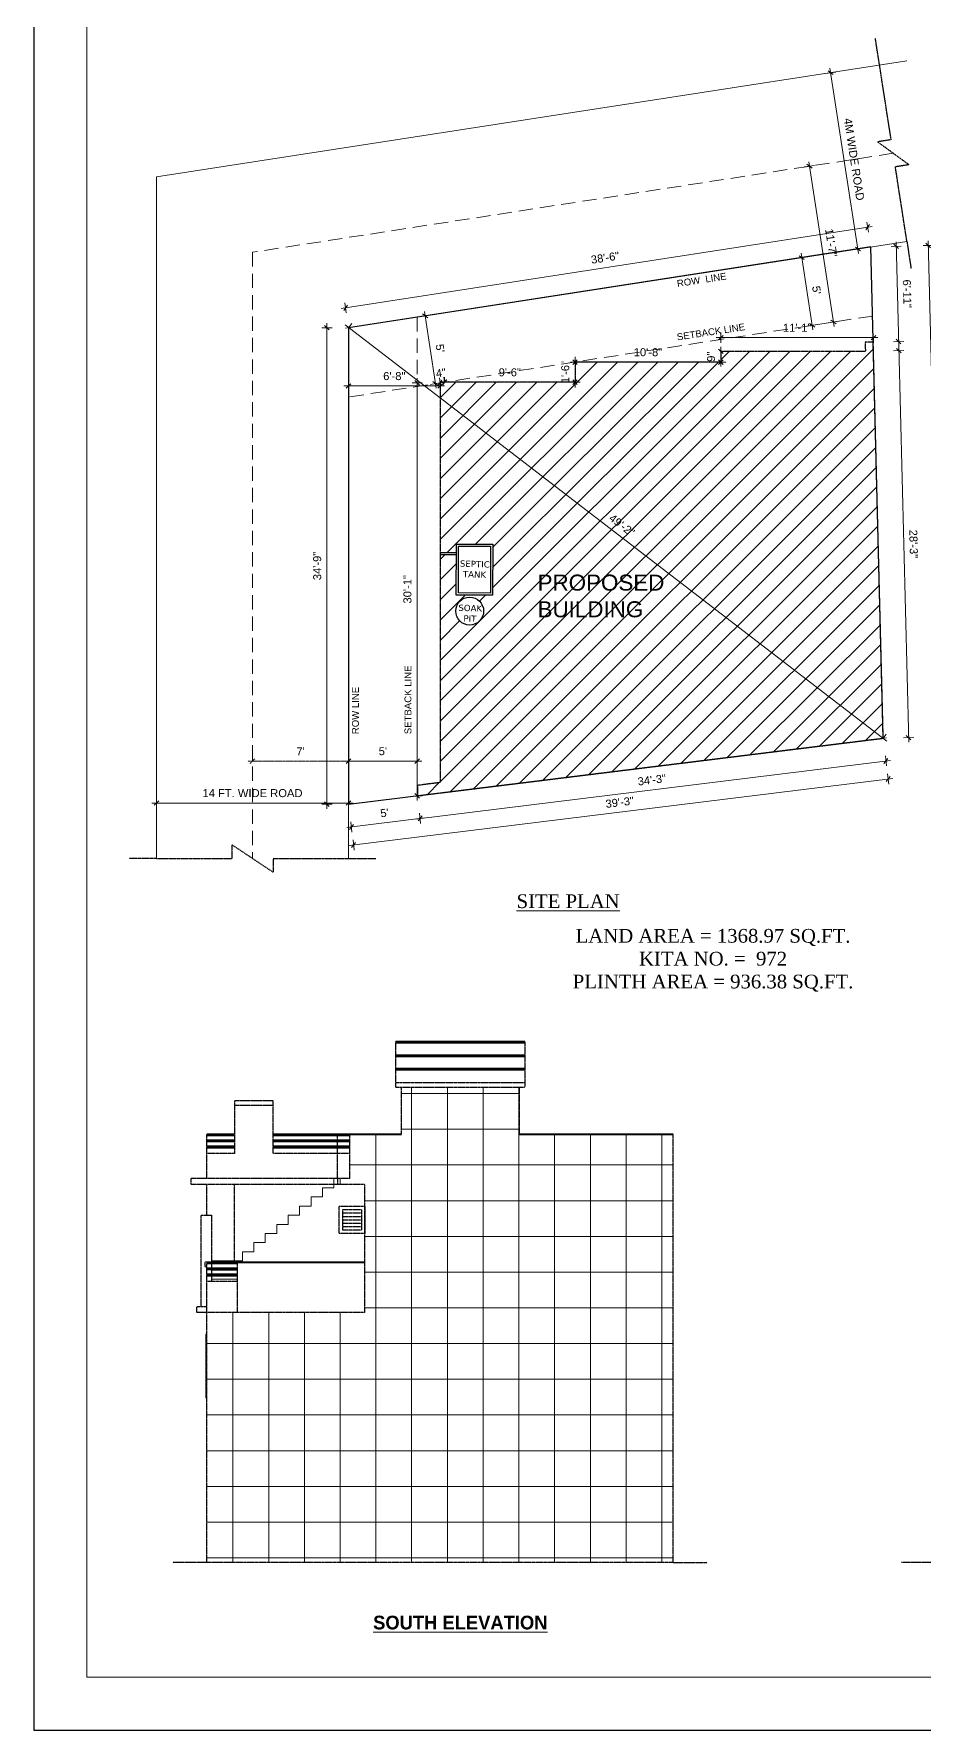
# Model space of a CAD drawing. Header units: inches. Extents: x 24614 to 27792, y -6849 to -4602.
# Drawn here: x 24614 to 25392, y -6849 to -5365 of the extents above; entities that cross this region are included whole.
import ezdxf

# ---------------------------------------------------------------- set-up
doc = ezdxf.new("R2010")
doc.units = ezdxf.units.IN
doc.header["$LTSCALE"] = 0.5
doc.header["$MEASUREMENT"] = 0
doc.header["$PDMODE"] = 66
doc.linetypes.add('DASH', pattern=[0.35, 0.25, -0.1])
doc.linetypes.add('HIDDEN', pattern=[0.375, 0.25, -0.125])
for name, color, linetype, lineweight in [('A_Title Text', 105, 'Continuous', 60), ('DW TEXT', 92, 'Continuous', 15), ('DW-SEC', 24, 'Continuous', 25), ('ELE1', 3, 'Continuous', 9), ('Elevation 2', 31, 'Continuous', 40), ('Hatch wall', 9, 'Continuous', 13), ('TEXT', 220, 'Continuous', 9), ('Text 0.200', 122, 'Continuous', 20), ('Toilet', 7, 'Continuous', 25), ('window', 6, 'Continuous', 13)]:
    doc.layers.add(name, color=color, linetype=linetype, lineweight=lineweight)
doc.styles.add('arial', font='arial.ttf')
doc.styles.get("Standard").update_dxf_attribs({"font": 'arial.ttf'})
doc.dimstyles.new('Sudeep', dxfattribs={"dimtxt": 6, "dimasz": 4, "dimexe": 4.5, "dimexo": 4.5, "dimgap": 5, "dimtad": 1, "dimdec": 0, "dimlunit": 4, "dimtxsty": 'arial', "dimblk": 'OBLIQUE', "dimcen": 250, "dimdle": 4, "dimclrd": 86, "dimclre": 5, "dimclrt": 1, "dimadec": 0, "dimazin": 0, "dimtfac": 1, "dimtdec": 0, "dimtix": 1, "dimtmove": 1, "dimatfit": 3, "dimldrblk": 'OBLIQUE', "dimfxl": 4.5, "dimfxlon": 1, "dimfrac": 2, "dimlwd": 15, "dimlwe": 13, "dimarcsym": 0})

# ---------------------------------------------------------------- blocks, each defined once
blk = doc.blocks.new('_Oblique')
at = {"color": 0, "linetype": 'ByBlock', "lineweight": -2}
blk.add_line((-0.5, -0.5), (0.5, 0.5), dxfattribs=at)
blk = doc.blocks.new('*D1454')
at = {"layer": 'A_Title Text', "color": 5, "lineweight": 13, "transparency": 16777216}
for p, q in [((25306.3, -5400), (25315.2, -5398.7)), ((25330.1, -5554.2), (25339, -5552.8))]:
    blk.add_line(p, q, dxfattribs=at)
at = {"layer": 'A_Title Text', "color": 86, "lineweight": 15, "transparency": 16777216}
blk.add_line((25335.2, -5557.5), (25310.1, -5395.4), dxfattribs=at)
at = {"layer": 'Defpoints', "color": 0, "transparency": 16777216}
for p in [(25310.7, -5399.3), (24865.4, -5468.2), (24889.2, -5622.4)]:
    blk.add_point(p, dxfattribs=at)
at = {"layer": 'A_Title Text', "color": 86, "lineweight": 15, "transparency": 16777216, "xscale": 4, "yscale": 4, "zscale": 4}
for p, rotation in [((25310.7, -5399.3), 98.79162379840385), ((25334.6, -5553.5), 278.7916237984039)]:
    blk.add_blockref('_Oblique', p, dxfattribs=dict(at, rotation=rotation))
at = {"layer": 'A_Title Text', "color": 1, "transparency": 16777216, "insert": (25331.2, -5475.1), "char_height": 7, "attachment_point": 5, "rotation": 278.7916, "style": 'arial'}
blk.add_mtext('4M WIDE ROAD', dxfattribs=at)
blk = doc.blocks.new('*D1455')
at = {"layer": 'A_Title Text', "color": 86, "lineweight": 15, "transparency": 16777216}
blk.add_line((24893.2, -6038.3), (24717.2, -6038.3), dxfattribs=at)
at = {"layer": 'A_Title Text', "color": 5, "lineweight": 13, "transparency": 16777216}
for p, q in [((24721.2, -6033.8), (24721.2, -6042.8)), ((24889.2, -6033.8), (24889.2, -6042.8))]:
    blk.add_line(p, q, dxfattribs=at)
at = {"layer": 'Defpoints', "color": 0, "transparency": 16777216}
for p in [(24721.2, -5854.7), (24889.2, -5854.7), (24721.2, -6038.3)]:
    blk.add_point(p, dxfattribs=at)
at = {"layer": 'A_Title Text', "color": 86, "lineweight": 15, "transparency": 16777216, "xscale": 4, "yscale": 4, "zscale": 4, "rotation": 180}
blk.add_blockref('_Oblique', (24721.2, -6038.3), dxfattribs=at)
at = {"layer": 'A_Title Text', "color": 86, "lineweight": 15, "transparency": 16777216, "xscale": 4, "yscale": 4, "zscale": 4}
blk.add_blockref('_Oblique', (24889.2, -6038.3), dxfattribs=at)
at = {"layer": 'A_Title Text', "color": 1, "transparency": 16777216, "insert": (24805.2, -6029.7), "char_height": 7, "attachment_point": 5, "style": 'arial'}
blk.add_mtext('14 FT. WIDE ROAD', dxfattribs=at)
blk = doc.blocks.new('*D1456')
at = {"layer": 'A_Title Text', "color": 86, "lineweight": 15, "transparency": 16777216}
blk.add_line((24965.9, -5675.3), (24955.5, -5608.1), dxfattribs=at)
at = {"layer": 'A_Title Text', "color": 5, "lineweight": 13, "transparency": 16777216}
for p, q in [((24959.6, -5611.5), (24951.7, -5612.7)), ((24968.8, -5670.8), (24960.8, -5672))]:
    blk.add_line(p, q, dxfattribs=at)
at = {"layer": 'Defpoints', "color": 0, "transparency": 16777216}
for p in [(24956.1, -5612), (24964.1, -5610.8), (24973.2, -5670.1)]:
    blk.add_point(p, dxfattribs=at)
at = {"layer": 'A_Title Text', "color": 86, "lineweight": 15, "transparency": 16777216, "xscale": 4, "yscale": 4, "zscale": 4}
for p, rotation in [((24956.1, -5612), 98.79162379839947), ((24965.3, -5671.3), 278.7916237983995)]:
    blk.add_blockref('_Oblique', p, dxfattribs=dict(at, rotation=rotation))
at = {"layer": 'A_Title Text', "color": 1, "transparency": 16777216, "insert": (24969.2, -5640.4), "char_height": 7, "attachment_point": 5, "rotation": 278.7916, "style": 'arial'}
blk.add_mtext("5'", dxfattribs=at)
blk = doc.blocks.new('*D1457')
at = {"layer": 'A_Title Text', "color": 86, "lineweight": 15, "transparency": 16777216}
blk.add_line((25359.9, -5984.1), (24886.1, -5619.9), dxfattribs=at)
at = {"layer": 'A_Title Text', "color": 5, "lineweight": 13, "transparency": 16777216}
for p, q in [((24889.2, -5622.4), (24892, -5618.8)), ((25356.7, -5981.6), (25359.4, -5978.1))]:
    blk.add_line(p, q, dxfattribs=at)
at = {"layer": 'Defpoints', "color": 0, "transparency": 16777216}
for p in [(24889.2, -5622.4), (24889.2, -5622.4), (25356.7, -5981.6)]:
    blk.add_point(p, dxfattribs=at)
at = {"layer": 'A_Title Text', "color": 86, "lineweight": 15, "transparency": 16777216, "xscale": 4, "yscale": 4, "zscale": 4}
for p, rotation in [((24889.2, -5622.4), 142.4563817696616), ((25356.7, -5981.6), 322.4563817696616)]:
    blk.add_blockref('_Oblique', p, dxfattribs=dict(at, rotation=rotation))
at = {"layer": 'A_Title Text', "color": 1, "transparency": 16777216, "insert": (25128.2, -5795.2), "char_height": 7, "attachment_point": 5, "rotation": 322.4564, "style": 'arial'}
blk.add_mtext('49\'-2"', dxfattribs=at)
blk = doc.blocks.new('*D1444')
at = {"layer": 'A_Title Text', "color": 86, "lineweight": 15, "transparency": 16777216}
blk.add_line((24889.7, -6075.5), (25365.1, -6016.8), dxfattribs=at)
at = {"layer": 'A_Title Text', "color": 5, "lineweight": 13, "transparency": 16777216}
for p, q in [((25360.5, -6012.8), (25361.6, -6021.8)), ((24893.1, -6070.6), (24894.2, -6079.5))]:
    blk.add_line(p, q, dxfattribs=at)
at = {"layer": 'Defpoints', "color": 0, "transparency": 16777216}
for p in [(25356.7, -5981.6), (25361.1, -6017.3), (24889.2, -6039.4)]:
    blk.add_point(p, dxfattribs=at)
at = {"layer": 'A_Title Text', "color": 86, "lineweight": 15, "transparency": 16777216, "xscale": 4, "yscale": 4, "zscale": 4}
for p, rotation in [((25361.1, -6017.3), 7.042870252564343), ((24893.6, -6075.1), 187.0428702525643)]:
    blk.add_blockref('_Oblique', p, dxfattribs=dict(at, rotation=rotation))
at = {"layer": 'A_Title Text', "color": 1, "transparency": 16777216, "insert": (25126.3, -6037.7), "char_height": 7, "attachment_point": 5, "rotation": 7.0429, "style": 'arial'}
blk.add_mtext('39\'-3"', dxfattribs=at)
blk = doc.blocks.new('*D1445')
at = {"layer": 'A_Title Text', "color": 5, "lineweight": 13, "transparency": 16777216}
for p, q in [((24874.8, -5622.4), (24865.8, -5622.4)), ((24874.8, -6039.4), (24865.8, -6039.4))]:
    blk.add_line(p, q, dxfattribs=at)
at = {"layer": 'A_Title Text', "color": 86, "lineweight": 15, "transparency": 16777216}
blk.add_line((24870.3, -5618.4), (24870.3, -6043.4), dxfattribs=at)
at = {"layer": 'Defpoints', "color": 0, "transparency": 16777216}
for p in [(24889.2, -5622.4), (24870.3, -6039.4), (24889.2, -6039.4)]:
    blk.add_point(p, dxfattribs=at)
at = {"layer": 'A_Title Text', "color": 86, "lineweight": 15, "transparency": 16777216, "xscale": 4, "yscale": 4, "zscale": 4}
for p, rotation in [((24870.3, -5622.4), 90), ((24870.3, -6039.4), 270)]:
    blk.add_blockref('_Oblique', p, dxfattribs=dict(at, rotation=rotation))
at = {"layer": 'A_Title Text', "color": 1, "transparency": 16777216, "insert": (24861.8, -5830.9), "char_height": 7, "attachment_point": 5, "rotation": 90, "style": 'arial'}
blk.add_mtext('34\'-9"', dxfattribs=at)
blk = doc.blocks.new('*D1446')
at = {"layer": 'A_Title Text', "color": 86, "lineweight": 15, "transparency": 16777216}
blk.add_line((25347.1, -5533.8), (24882.6, -5605.6), dxfattribs=at)
at = {"layer": 'A_Title Text', "color": 5, "lineweight": 13, "transparency": 16777216}
for p, q in [((25343.8, -5538.9), (25342.4, -5530)), ((24887.2, -5609.5), (24885.9, -5600.6))]:
    blk.add_line(p, q, dxfattribs=at)
at = {"layer": 'Defpoints', "color": 0, "transparency": 16777216}
for p in [(25345.8, -5551.8), (24886.6, -5605), (24889.2, -5622.4)]:
    blk.add_point(p, dxfattribs=at)
at = {"layer": 'A_Title Text', "color": 86, "lineweight": 15, "transparency": 16777216, "xscale": 4, "yscale": 4, "zscale": 4}
for p, rotation in [((25343.1, -5534.4), 8.79162379840369), ((24886.6, -5605), 188.7916237984037)]:
    blk.add_blockref('_Oblique', p, dxfattribs=dict(at, rotation=rotation))
at = {"layer": 'A_Title Text', "color": 1, "transparency": 16777216, "insert": (25113.5, -5561.2), "char_height": 7, "attachment_point": 5, "rotation": 8.7916, "style": 'arial'}
blk.add_mtext('38\'-6"', dxfattribs=at)
blk = doc.blocks.new('*D1447')
at = {"layer": 'A_Title Text', "color": 5, "lineweight": 13, "transparency": 16777216}
for p, q in [((25391.5, -5550.6), (25400.5, -5550.4)), ((25402.4, -5980.5), (25411.4, -5980.2))]:
    blk.add_line(p, q, dxfattribs=at)
at = {"layer": 'A_Title Text', "color": 86, "lineweight": 15, "transparency": 16777216}
blk.add_line((25407, -5984.4), (25395.9, -5546.5), dxfattribs=at)
at = {"layer": 'Defpoints', "color": 0, "transparency": 16777216}
for p in [(25396, -5550.5), (25345.8, -5551.8), (25356.7, -5981.6)]:
    blk.add_point(p, dxfattribs=at)
at = {"layer": 'A_Title Text', "color": 86, "lineweight": 15, "transparency": 16777216, "xscale": 4, "yscale": 4, "zscale": 4}
for p, rotation in [((25396, -5550.5), 91.44911383239777), ((25406.9, -5980.4), 271.4491138323978)]:
    blk.add_blockref('_Oblique', p, dxfattribs=dict(at, rotation=rotation))
at = {"layer": 'A_Title Text', "color": 1, "transparency": 16777216, "insert": (25410, -5765.2), "char_height": 7, "attachment_point": 5, "rotation": 271.4491, "style": 'arial'}
blk.add_mtext('35\'-10"', dxfattribs=at)
blk = doc.blocks.new('*D1458')
at = {"layer": 'A_Title Text', "color": 5, "lineweight": 13, "transparency": 16777216}
for p, q in [((24973.2, -5670.1), (24973.2, -5665.6)), ((25087.2, -5670.1), (25087.2, -5674.6))]:
    blk.add_line(p, q, dxfattribs=at)
at = {"layer": 'A_Title Text', "color": 86, "lineweight": 15, "transparency": 16777216}
blk.add_line((25091.2, -5670.1), (24969.2, -5670.1), dxfattribs=at)
at = {"layer": 'Defpoints', "color": 0, "transparency": 16777216}
for p in [(24973.2, -5670.1), (24973.2, -5670.1), (25087.2, -5670.1)]:
    blk.add_point(p, dxfattribs=at)
at = {"layer": 'A_Title Text', "color": 86, "lineweight": 15, "transparency": 16777216, "xscale": 4, "yscale": 4, "zscale": 4, "rotation": 180}
blk.add_blockref('_Oblique', (24973.2, -5670.1), dxfattribs=at)
at = {"layer": 'A_Title Text', "color": 86, "lineweight": 15, "transparency": 16777216, "xscale": 4, "yscale": 4, "zscale": 4}
blk.add_blockref('_Oblique', (25087.2, -5670.1), dxfattribs=at)
at = {"layer": 'A_Title Text', "color": 1, "transparency": 16777216, "insert": (25030.2, -5661.5), "char_height": 7, "attachment_point": 5, "style": 'arial'}
blk.add_mtext('9\'-6"', dxfattribs=at)
blk = doc.blocks.new('*D1459')
at = {"layer": 'A_Title Text', "color": 86, "lineweight": 15, "transparency": 16777216}
for p, q in [((25087.2, -5652.5), (25087.2, -5648.5)), ((25087.2, -5652.5), (25087.2, -5670.1)), ((25087.2, -5670.1), (25087.2, -5674.1))]:
    blk.add_line(p, q, dxfattribs=at)
at = {"layer": 'A_Title Text', "color": 5, "lineweight": 13, "transparency": 16777216}
for p, q in [((25087.2, -5652.5), (25091.7, -5652.5)), ((25087.2, -5670.1), (25091.7, -5670.1))]:
    blk.add_line(p, q, dxfattribs=at)
at = {"layer": 'Defpoints', "color": 0, "transparency": 16777216}
for p in [(25087.2, -5652.5), (25087.2, -5670.1), (25087.2, -5670.1)]:
    blk.add_point(p, dxfattribs=at)
at = {"layer": 'A_Title Text', "color": 86, "lineweight": 15, "transparency": 16777216, "xscale": 4, "yscale": 4, "zscale": 4}
for p, rotation in [((25087.2, -5652.5), 270), ((25087.2, -5670.1), 90)]:
    blk.add_blockref('_Oblique', p, dxfattribs=dict(at, rotation=rotation))
at = {"layer": 'A_Title Text', "color": 1, "transparency": 16777216, "insert": (25078.7, -5661.3), "char_height": 7, "attachment_point": 5, "rotation": 90, "style": 'arial'}
blk.add_mtext('1\'-6"', dxfattribs=at)
blk = doc.blocks.new('*D1448')
at = {"layer": 'A_Title Text', "color": 86, "lineweight": 15, "transparency": 16777216}
for p, q in [((25214.7, -5643.1), (25214.7, -5639.1)), ((25214.7, -5643.1), (25214.7, -5652.5)), ((25214.7, -5652.5), (25214.7, -5656.5))]:
    blk.add_line(p, q, dxfattribs=at)
at = {"layer": 'A_Title Text', "color": 5, "lineweight": 13, "transparency": 16777216}
for p, q in [((25210.2, -5652.5), (25219.2, -5652.5)), ((25214.7, -5643.1), (25219.2, -5643.1))]:
    blk.add_line(p, q, dxfattribs=at)
at = {"layer": 'Defpoints', "color": 0, "transparency": 16777216}
for p in [(25204.3, -5652.5), (25214.7, -5643.1), (25214.7, -5652.5)]:
    blk.add_point(p, dxfattribs=at)
at = {"layer": 'A_Title Text', "color": 86, "lineweight": 15, "transparency": 16777216, "xscale": 4, "yscale": 4, "zscale": 4}
for p, rotation in [((25214.7, -5643.1), 270), ((25214.7, -5652.5), 90)]:
    blk.add_blockref('_Oblique', p, dxfattribs=dict(at, rotation=rotation))
at = {"layer": 'A_Title Text', "color": 1, "transparency": 16777216, "insert": (25206.2, -5647.8), "char_height": 7, "attachment_point": 5, "rotation": 90, "style": 'arial'}
blk.add_mtext('9"', dxfattribs=at)
blk = doc.blocks.new('*D1449')
at = {"layer": 'A_Title Text', "color": 86, "lineweight": 15, "transparency": 16777216}
blk.add_line((25352.1, -5631.1), (25210.7, -5631.1), dxfattribs=at)
at = {"layer": 'A_Title Text', "color": 5, "lineweight": 13, "transparency": 16777216}
for p, q in [((25214.7, -5635.6), (25214.7, -5626.6)), ((25348.1, -5631.1), (25348.1, -5635.6))]:
    blk.add_line(p, q, dxfattribs=at)
at = {"layer": 'Defpoints', "color": 0, "transparency": 16777216}
for p in [(25214.7, -5631.1), (25348.1, -5631.1), (25214.7, -5643.1)]:
    blk.add_point(p, dxfattribs=at)
at = {"layer": 'A_Title Text', "color": 86, "lineweight": 15, "transparency": 16777216, "xscale": 4, "yscale": 4, "zscale": 4, "rotation": 180}
blk.add_blockref('_Oblique', (25214.7, -5631.1), dxfattribs=at)
at = {"layer": 'A_Title Text', "color": 86, "lineweight": 15, "transparency": 16777216, "xscale": 4, "yscale": 4, "zscale": 4}
blk.add_blockref('_Oblique', (25348.1, -5631.1), dxfattribs=at)
at = {"layer": 'A_Title Text', "color": 1, "transparency": 16777216, "insert": (25281.4, -5622.5), "char_height": 7, "attachment_point": 5, "style": 'arial'}
blk.add_mtext('11\'-1"', dxfattribs=at)
blk = doc.blocks.new('*D1460')
at = {"layer": 'A_Title Text', "color": 5, "lineweight": 13, "transparency": 16777216}
for p, q in [((24969.2, -5670.7), (24968.6, -5666.3)), ((24973.2, -5670.1), (24972.6, -5665.7))]:
    blk.add_line(p, q, dxfattribs=at)
at = {"layer": 'A_Title Text', "color": 86, "lineweight": 15, "transparency": 16777216}
for p, q in [((24969.2, -5670.7), (24965.3, -5671.3)), ((24973.2, -5670.1), (24969.2, -5670.7)), ((24973.2, -5670.1), (24977.2, -5669.5))]:
    blk.add_line(p, q, dxfattribs=at)
at = {"layer": 'Defpoints', "color": 0, "transparency": 16777216}
for p in [(24969.2, -5670.7), (24969.2, -5670.7), (24973.2, -5670.1)]:
    blk.add_point(p, dxfattribs=at)
at = {"layer": 'A_Title Text', "color": 86, "lineweight": 15, "transparency": 16777216, "xscale": 4, "yscale": 4, "zscale": 4}
for p, rotation in [((24969.2, -5670.7), 8.791623798384814), ((24973.2, -5670.1), 188.7916237983848)]:
    blk.add_blockref('_Oblique', p, dxfattribs=dict(at, rotation=rotation))
at = {"layer": 'A_Title Text', "color": 1, "transparency": 16777216, "insert": (24969.9, -5662), "char_height": 7, "attachment_point": 5, "rotation": 8.7916, "style": 'arial'}
blk.add_mtext('4"', dxfattribs=at)
blk = doc.blocks.new('*D1450')
at = {"layer": 'A_Title Text', "color": 86, "lineweight": 15, "transparency": 16777216}
blk.add_line((24949.2, -5666.7), (24949.2, -6036), dxfattribs=at)
at = {"layer": 'A_Title Text', "color": 5, "lineweight": 13, "transparency": 16777216}
for p, q in [((24953.7, -5670.7), (24944.7, -5670.7)), ((24949.2, -6032), (24953.7, -6032))]:
    blk.add_line(p, q, dxfattribs=at)
at = {"layer": 'Defpoints', "color": 0, "transparency": 16777216}
for p in [(24969.2, -5670.7), (24949.2, -6032), (24949.2, -6032)]:
    blk.add_point(p, dxfattribs=at)
at = {"layer": 'A_Title Text', "color": 86, "lineweight": 15, "transparency": 16777216, "xscale": 4, "yscale": 4, "zscale": 4}
for p, rotation in [((24949.2, -5670.7), 90), ((24949.2, -6032), 270)]:
    blk.add_blockref('_Oblique', p, dxfattribs=dict(at, rotation=rotation))
at = {"layer": 'A_Title Text', "color": 1, "transparency": 16777216, "insert": (24940.7, -5851.3), "char_height": 7, "attachment_point": 5, "rotation": 90, "style": 'arial'}
blk.add_mtext('30\'-1"', dxfattribs=at)
blk = doc.blocks.new('*D1451')
at = {"layer": 'A_Title Text', "color": 86, "lineweight": 15, "transparency": 16777216}
blk.add_line((24947.7, -6052.3), (25363.1, -6001), dxfattribs=at)
at = {"layer": 'A_Title Text', "color": 5, "lineweight": 13, "transparency": 16777216}
for p, q in [((25358.6, -5997), (25359.7, -6005.9)), ((24951.1, -6047.3), (24952.2, -6056.3))]:
    blk.add_line(p, q, dxfattribs=at)
at = {"layer": 'Defpoints', "color": 0, "transparency": 16777216}
for p in [(25356.7, -5981.6), (25359.1, -6001.5), (24949.2, -6032)]:
    blk.add_point(p, dxfattribs=at)
at = {"layer": 'A_Title Text', "color": 86, "lineweight": 15, "transparency": 16777216, "xscale": 4, "yscale": 4, "zscale": 4}
for p, rotation in [((25359.1, -6001.5), 7.042870252564674), ((24951.7, -6051.8), 187.0428702525647)]:
    blk.add_blockref('_Oblique', p, dxfattribs=dict(at, rotation=rotation))
at = {"layer": 'A_Title Text', "color": 1, "transparency": 16777216, "insert": (25154.4, -6018.1), "char_height": 7, "attachment_point": 5, "rotation": 7.0429, "style": 'arial'}
blk.add_mtext('34\'-3"', dxfattribs=at)
blk = doc.blocks.new('*D1452')
at = {"layer": 'A_Title Text', "color": 86, "lineweight": 15, "transparency": 16777216}
blk.add_line((24955.7, -6051.3), (24887.7, -6059.7), dxfattribs=at)
at = {"layer": 'A_Title Text', "color": 5, "lineweight": 13, "transparency": 16777216}
for p, q in [((24891.1, -6054.7), (24892.2, -6063.7)), ((24951.1, -6047.3), (24952.2, -6056.3))]:
    blk.add_line(p, q, dxfattribs=at)
at = {"layer": 'Defpoints', "color": 0, "transparency": 16777216}
for p in [(24889.2, -6039.4), (24949.2, -6032), (24891.7, -6059.2)]:
    blk.add_point(p, dxfattribs=at)
at = {"layer": 'A_Title Text', "color": 86, "lineweight": 15, "transparency": 16777216, "xscale": 4, "yscale": 4, "zscale": 4}
for p, rotation in [((24951.7, -6051.8), 7.042870252558027), ((24891.7, -6059.2), 187.042870252558)]:
    blk.add_blockref('_Oblique', p, dxfattribs=dict(at, rotation=rotation))
at = {"layer": 'A_Title Text', "color": 1, "transparency": 16777216, "insert": (24920.6, -6047), "char_height": 7, "attachment_point": 5, "rotation": 7.0429, "style": 'arial'}
blk.add_mtext("5'", dxfattribs=at)
blk = doc.blocks.new('*D1453')
at = {"layer": 'A_Title Text', "color": 86, "lineweight": 15, "transparency": 16777216}
blk.add_line((24973.2, -5673.4), (24885.2, -5673.4), dxfattribs=at)
at = {"layer": 'A_Title Text', "color": 5, "lineweight": 13, "transparency": 16777216}
for p, q in [((24889.2, -5673.4), (24889.2, -5677.9)), ((24969.2, -5673.4), (24969.2, -5677.9))]:
    blk.add_line(p, q, dxfattribs=at)
at = {"layer": 'Defpoints', "color": 0, "transparency": 16777216}
for p in [(24889.2, -5669.2), (24969.2, -5669.2), (24889.2, -5673.4)]:
    blk.add_point(p, dxfattribs=at)
at = {"layer": 'A_Title Text', "color": 86, "lineweight": 15, "transparency": 16777216, "xscale": 4, "yscale": 4, "zscale": 4, "rotation": 180}
blk.add_blockref('_Oblique', (24889.2, -5673.4), dxfattribs=at)
at = {"layer": 'A_Title Text', "color": 86, "lineweight": 15, "transparency": 16777216, "xscale": 4, "yscale": 4, "zscale": 4}
blk.add_blockref('_Oblique', (24969.2, -5673.4), dxfattribs=at)
at = {"layer": 'A_Title Text', "color": 1, "transparency": 16777216, "insert": (24929.2, -5664.8), "char_height": 7, "attachment_point": 5, "style": 'arial'}
blk.add_mtext('6\'-8"', dxfattribs=at)
blk = doc.blocks.new('*D1461')
at = {"layer": 'A_Title Text', "color": 86, "lineweight": 15, "transparency": 16777216}
blk.add_line((25379, -5985.1), (25370.2, -5638.5), dxfattribs=at)
at = {"layer": 'A_Title Text', "color": 5, "lineweight": 13, "transparency": 16777216}
for p, q in [((25365.8, -5642.7), (25374.8, -5642.4)), ((25374.4, -5981.2), (25383.4, -5981))]:
    blk.add_line(p, q, dxfattribs=at)
at = {"layer": 'Defpoints', "color": 0, "transparency": 16777216}
for p in [(25348.1, -5643.1), (25370.3, -5642.5), (25356.7, -5981.6)]:
    blk.add_point(p, dxfattribs=at)
at = {"layer": 'A_Title Text', "color": 86, "lineweight": 15, "transparency": 16777216, "xscale": 4, "yscale": 4, "zscale": 4}
for p, rotation in [((25370.3, -5642.5), 91.44911383239777), ((25378.9, -5981.1), 271.4491138323978)]:
    blk.add_blockref('_Oblique', p, dxfattribs=dict(at, rotation=rotation))
at = {"layer": 'A_Title Text', "color": 1, "transparency": 16777216, "insert": (25383.2, -5811.6), "char_height": 7, "attachment_point": 5, "rotation": 271.4491, "style": 'arial'}
blk.add_mtext('28\'-3"', dxfattribs=at)
blk = doc.blocks.new('*D1462')
at = {"layer": 'A_Title Text', "color": 86, "lineweight": 15, "transparency": 16777216}
blk.add_line((25370.2, -5638.5), (25367.9, -5547.2), dxfattribs=at)
at = {"layer": 'A_Title Text', "color": 5, "lineweight": 13, "transparency": 16777216}
for p, q in [((25363.5, -5551.3), (25372.5, -5551.1)), ((25365.6, -5634.7), (25374.6, -5634.4))]:
    blk.add_line(p, q, dxfattribs=at)
at = {"layer": 'Defpoints', "color": 0, "transparency": 16777216}
for p in [(25345.8, -5551.8), (25368, -5551.2), (25347.9, -5635.1)]:
    blk.add_point(p, dxfattribs=at)
at = {"layer": 'A_Title Text', "color": 86, "lineweight": 15, "transparency": 16777216, "xscale": 4, "yscale": 4, "zscale": 4}
for p, rotation in [((25368, -5551.2), 91.44911383240083), ((25370.1, -5634.5), 271.4491138324008)]:
    blk.add_blockref('_Oblique', p, dxfattribs=dict(at, rotation=rotation))
at = {"layer": 'A_Title Text', "color": 1, "transparency": 16777216, "insert": (25377.6, -5592.7), "char_height": 7, "attachment_point": 5, "rotation": 271.4491, "style": 'arial'}
blk.add_mtext('6\'-11"', dxfattribs=at)
blk = doc.blocks.new('*D1463')
at = {"layer": 'A_Title Text', "color": 5, "lineweight": 13, "transparency": 16777216}
for p, q in [((25287.7, -5481.8), (25296.6, -5480.4)), ((25308.8, -5618.2), (25317.7, -5616.8))]:
    blk.add_line(p, q, dxfattribs=at)
at = {"layer": 'A_Title Text', "color": 86, "lineweight": 15, "transparency": 16777216}
blk.add_line((25291.6, -5477.2), (25313.9, -5621.5), dxfattribs=at)
at = {"layer": 'Defpoints', "color": 0, "transparency": 16777216}
for p in [(25085.3, -5513.1), (25313.3, -5617.5), (25106.4, -5649.5)]:
    blk.add_point(p, dxfattribs=at)
at = {"layer": 'A_Title Text', "color": 86, "lineweight": 15, "transparency": 16777216, "xscale": 4, "yscale": 4, "zscale": 4}
for p, rotation in [((25292.2, -5481.1), 98.79162379840416), ((25313.3, -5617.5), 278.7916237984041)]:
    blk.add_blockref('_Oblique', p, dxfattribs=dict(at, rotation=rotation))
at = {"layer": 'A_Title Text', "color": 1, "transparency": 16777216, "insert": (25311.2, -5548), "char_height": 7, "attachment_point": 5, "rotation": 278.7916, "style": 'arial'}
blk.add_mtext('11\'-7"', dxfattribs=at)
blk = doc.blocks.new('*D1464')
at = {"layer": 'A_Title Text', "color": 5, "lineweight": 13, "transparency": 16777216}
for p, q in [((25280.9, -5561.8), (25289.8, -5560.4)), ((25290.1, -5621.1), (25299, -5619.7))]:
    blk.add_line(p, q, dxfattribs=at)
at = {"layer": 'A_Title Text', "color": 86, "lineweight": 15, "transparency": 16777216}
blk.add_line((25284.8, -5557.2), (25295.2, -5624.4), dxfattribs=at)
at = {"layer": 'Defpoints', "color": 0, "transparency": 16777216}
for p in [(25133.3, -5584.6), (25294.6, -5620.4), (25142.5, -5643.9)]:
    blk.add_point(p, dxfattribs=at)
at = {"layer": 'A_Title Text', "color": 86, "lineweight": 15, "transparency": 16777216, "xscale": 4, "yscale": 4, "zscale": 4}
for p, rotation in [((25285.4, -5561.1), 98.79162379840271), ((25294.6, -5620.4), 278.7916237984027)]:
    blk.add_blockref('_Oblique', p, dxfattribs=dict(at, rotation=rotation))
at = {"layer": 'A_Title Text', "color": 1, "transparency": 16777216, "insert": (25298.4, -5589.5), "char_height": 7, "attachment_point": 5, "rotation": 278.7916, "style": 'arial'}
blk.add_mtext("5'", dxfattribs=at)
blk = doc.blocks.new('*D1465')
at = {"layer": 'A_Title Text', "color": 86, "lineweight": 15, "transparency": 16777216}
blk.add_line((24953.2, -6001.6), (24885.2, -6001.6), dxfattribs=at)
at = {"layer": 'A_Title Text', "color": 5, "lineweight": 13, "transparency": 16777216}
for p, q in [((24889.2, -6006.1), (24889.2, -5997.1)), ((24949.2, -6006.1), (24949.2, -5997.1))]:
    blk.add_line(p, q, dxfattribs=at)
at = {"layer": 'Defpoints', "color": 0, "transparency": 16777216}
for p in [(24889.2, -6001.6), (24889.2, -6032), (24949.2, -6032)]:
    blk.add_point(p, dxfattribs=at)
at = {"layer": 'A_Title Text', "color": 86, "lineweight": 15, "transparency": 16777216, "xscale": 4, "yscale": 4, "zscale": 4, "rotation": 180}
blk.add_blockref('_Oblique', (24889.2, -6001.6), dxfattribs=at)
at = {"layer": 'A_Title Text', "color": 86, "lineweight": 15, "transparency": 16777216, "xscale": 4, "yscale": 4, "zscale": 4}
blk.add_blockref('_Oblique', (24949.2, -6001.6), dxfattribs=at)
at = {"layer": 'A_Title Text', "color": 1, "transparency": 16777216, "insert": (24919.2, -5993), "char_height": 7, "attachment_point": 5, "style": 'arial'}
blk.add_mtext("5'", dxfattribs=at)
blk = doc.blocks.new('*D1466')
at = {"layer": 'A_Title Text', "color": 86, "linetype": 'DASH', "lineweight": 15, "ltscale": 0.1, "transparency": 16777216}
blk.add_line((24893.2, -6001.6), (24801.2, -6001.6), dxfattribs=at)
at = {"layer": 'A_Title Text', "color": 5, "linetype": 'DASH', "lineweight": 13, "ltscale": 0.1, "transparency": 16777216}
for p, q in [((24805.2, -6001.6), (24805.2, -5997.1)), ((24889.2, -6006.1), (24889.2, -5997.1))]:
    blk.add_line(p, q, dxfattribs=at)
at = {"layer": 'Defpoints', "color": 0, "linetype": 'DASH', "ltscale": 0.1, "transparency": 16777216}
for p in [(24805.2, -6001.6), (24805.2, -6001.6), (24889.2, -6032)]:
    blk.add_point(p, dxfattribs=at)
at = {"layer": 'A_Title Text', "color": 86, "linetype": 'DASH', "lineweight": 15, "ltscale": 0.1, "transparency": 16777216, "xscale": 4, "yscale": 4, "zscale": 4, "rotation": 180}
blk.add_blockref('_Oblique', (24805.2, -6001.6), dxfattribs=at)
at = {"layer": 'A_Title Text', "color": 86, "linetype": 'DASH', "lineweight": 15, "ltscale": 0.1, "transparency": 16777216, "xscale": 4, "yscale": 4, "zscale": 4}
blk.add_blockref('_Oblique', (24889.2, -6001.6), dxfattribs=at)
at = {"layer": 'A_Title Text', "color": 1, "linetype": 'DASH', "ltscale": 0.1, "transparency": 16777216, "insert": (24847.2, -5993.1), "char_height": 7, "attachment_point": 5, "style": 'arial'}
blk.add_mtext("7'", dxfattribs=at)
blk = doc.blocks.new('*D1467')
at = {"layer": 'A_Title Text', "color": 86, "lineweight": 15, "transparency": 16777216}
blk.add_line((25218.7, -5652.5), (25083.2, -5652.5), dxfattribs=at)
at = {"layer": 'A_Title Text', "color": 5, "lineweight": 13, "transparency": 16777216}
for p, q in [((25087.2, -5652.5), (25087.2, -5648)), ((25214.7, -5652.5), (25214.7, -5648))]:
    blk.add_line(p, q, dxfattribs=at)
at = {"layer": 'Defpoints', "color": 0, "transparency": 16777216}
for p in [(25087.2, -5652.5), (25087.2, -5652.5), (25214.7, -5652.5)]:
    blk.add_point(p, dxfattribs=at)
at = {"layer": 'A_Title Text', "color": 86, "lineweight": 15, "transparency": 16777216, "xscale": 4, "yscale": 4, "zscale": 4, "rotation": 180}
blk.add_blockref('_Oblique', (25087.2, -5652.5), dxfattribs=at)
at = {"layer": 'A_Title Text', "color": 86, "lineweight": 15, "transparency": 16777216, "xscale": 4, "yscale": 4, "zscale": 4}
blk.add_blockref('_Oblique', (25214.7, -5652.5), dxfattribs=at)
at = {"layer": 'A_Title Text', "color": 1, "transparency": 16777216, "insert": (25151, -5643.9), "char_height": 7, "attachment_point": 5, "style": 'arial'}
blk.add_mtext('10\'-8"', dxfattribs=at)

msp = doc.modelspace()

# ---------------------------------------------------------------- hatches: boundary and pattern name
at = {"layer": 'DW-SEC'}
h = msp.add_hatch(dxfattribs=at)
h.set_pattern_fill('ANSI31', color=256, scale=100)
h.paths.add_polyline_path([(25347.9, -5635.1), (25340.9, -5635.1), (25341.1, -5643.1), (25214.7, -5643.1), (25214.7, -5652.5), (25087.2, -5652.5), (25087.2, -5670.1), (24973.2, -5670.1), (24969.2, -5670.7), (24969.2, -5819.4), (24983.5, -5819.4), (24983.6, -5811.8), (25015.3, -5811.9), (25015, -5856.4), (24983.3, -5856.3), (24983.5, -5821.2), (24969.2, -5821.2), (24969.2, -6020.4), (24949.5, -6022.9), (24949.5, -6031.9), (24985.2, -6027.5), (25356.7, -5981.6)])
h.paths.add_polyline_path([(25007.3, -5870.4, -1), (24982.9, -5870.4, -1)], flags=16)
h.paths.add_polyline_path([(25112.6, -5792.4), (25135.2, -5809.7), (25143.9, -5798.3), (25121.4, -5781)], flags=24)
h.paths.add_polyline_path([(25085.9, -5673.1), (25085.9, -5650.1), (25071.5, -5650.1), (25071.5, -5673.1)], flags=24)
h.paths.add_polyline_path([(24982.8, -5882.3), (25007, -5883.1), (25007.7, -5862), (24983.5, -5861.2)], flags=24)
h.paths.add_polyline_path([(25049.5, -5883.5), (25167.4, -5883.5), (25167.4, -5831), (25049.5, -5831)], flags=24)
at = {"layer": 'Hatch wall'}
h = msp.add_hatch(dxfattribs=at)
h.set_pattern_fill('ANSI37,_O', color=256, scale=250, angle=45)
h.set_pattern_definition([(90, (7913.084, -4386.277), (-31.25, 0), []), (180, (7913.084, -4386.277), (-2e-15, -31.25), [])])
h.paths.add_polyline_path([(24903.4, -6484), (24765.4, -6484), (24765.4, -6503), (24765.4, -6605), (24765.4, -6703), (24785.4, -6703), (25172.9, -6703), (25172.9, -6591), (25172.9, -6479), (25172.9, -6367), (25172.9, -6328), (25038.4, -6328), (25038.4, -6287), (24935.4, -6287), (24935.4, -6328), (24890.4, -6328), (24890.4, -6367), (24879.4, -6367), (24879.4, -6372), (24903.4, -6372)])

# ---------------------------------------------------------------- linework, layer by layer
at = {"color": 4, "ltscale": 5}
for p, q in [((24983.5, -5819.4), (24969.2, -5819.4)), ((24983.5, -5821.2), (24969.2, -5821.2))]:
    msp.add_line(p, q, dxfattribs=at)
for points in [[(24983.3, -5856.3), (24983.6, -5811.8), (25015.3, -5811.9), (25015, -5856.4)], [(24985.2, -5854.5), (24985.4, -5813.6), (25013.4, -5813.7), (25013.2, -5854.6)]]:
    msp.add_lwpolyline(points, close=True, dxfattribs=at)
msp.add_circle((24995.1, -5870.4), 12.2, dxfattribs=at)
at = {"layer": 'Defpoints'}
msp.add_lwpolyline([(27791.7, -4601.5), (24614.1, -4601.5), (24614.1, -6849.5), (27791.7, -6849.5)], close=True, dxfattribs=at)
at = {"layer": 'DW TEXT', "ltscale": 0.13}
for p, q in [((25377.4, -5389), (24721.2, -5490.5)), ((24721.2, -5490.5), (24721.2, -6086.9)), ((25377.4, -5546.9), (24889.2, -5622.4)), ((24889.2, -5622.4), (24889.2, -6086.9))]:
    msp.add_line(p, q, dxfattribs=at)
at = {"layer": 'DW TEXT', "linetype": 'HIDDEN', "ltscale": 100}
for p, q in [((25365.4, -5469.8), (24805.2, -5556.4)), ((24805.2, -5556.4), (24805.2, -6086.9)), ((25347.3, -5612.2), (24889.2, -5683.1)), ((24949.2, -5613.1), (24949.2, -6032))]:
    msp.add_line(p, q, dxfattribs=at)
at = {"layer": 'ELE1'}
msp.add_lwpolyline([(24660.4, -4647.8), (27745.4, -4647.8), (27745.4, -6803.2), (24660.4, -6803.2)], close=True, dxfattribs=at)
at = {"layer": 'Elevation 2'}
for p, q in [((24930.4, -6247), (25043.4, -6247)), ((24930.4, -6248), (25043.4, -6248)), ((24930.4, -6258.8), (25043.4, -6258.8)), ((24930.4, -6259.8), (25043.4, -6259.8)), ((24930.4, -6270.6), (25043.4, -6270.6)), ((24930.4, -6271.6), (25043.4, -6271.6)), ((24765.4, -6328), (24789.4, -6328)), ((24765.4, -6329), (24789.4, -6329)), ((24765.4, -6333.3), (24789.4, -6333.3)), ((24765.4, -6334.3), (24789.4, -6334.3)), ((24823.4, -6328), (24935.4, -6328)), ((24823.4, -6329), (24890.4, -6329)), ((24823.4, -6333.3), (24890.4, -6333.3)), ((24823.4, -6334.3), (24890.4, -6334.3)), ((25038.4, -6328), (25172.9, -6328)), ((24765.4, -6338.6), (24789.4, -6338.6)), ((24765.4, -6339.6), (24789.4, -6339.6)), ((24823.4, -6338.6), (24890.4, -6338.6)), ((24823.4, -6339.6), (24890.4, -6339.6)), ((24765.4, -6440), (24903.4, -6440)), ((24765.4, -6441), (24792.2, -6441)), ((24765.4, -6445.3), (24792.2, -6445.3)), ((24765.4, -6446.3), (24792.2, -6446.3)), ((24765.4, -6450.6), (24792.2, -6450.6)), ((24765.4, -6451.6), (24792.2, -6451.6))]:
    msp.add_line(p, q, dxfattribs=at)
at = {"layer": 'Toilet', "color": 1, "linetype": 'DASH', "ltscale": 0.1}
for p, q in [((25353.5, -5392.7), (25349.8, -5369)), ((25363.6, -5457.9), (25353.5, -5392.7)), ((25363.6, -5457.9), (25351.7, -5459.8)), ((25379.1, -5479.8), (25351.7, -5459.8)), ((25379.1, -5479.8), (25367.3, -5481.7)), ((25377.4, -5546.9), (25367.3, -5481.7)), ((25377.4, -5546.9), (25381, -5570.6)), ((24787.2, -6074.9), (24787.2, -6086.9)), ((24823.2, -6098.9), (24787.2, -6074.9)), ((24721.2, -6086.9), (24697.2, -6086.9)), ((24721.2, -6086.9), (24787.2, -6086.9)), ((24823.2, -6086.9), (24889.2, -6086.9)), ((24823.2, -6086.9), (24823.2, -6098.9)), ((24889.2, -6086.9), (24913.2, -6086.9)), ((24930.4, -6283), (24930.4, -6247)), ((25043.4, -6247), (25043.4, -6283)), ((24930.4, -6287), (24930.4, -6283)), ((24930.4, -6283), (25043.4, -6283)), ((24930.4, -6287), (25043.4, -6287)), ((24935.4, -6328), (24935.4, -6287)), ((25038.4, -6287), (25038.4, -6328)), ((25043.4, -6283), (25043.4, -6287)), ((24823.4, -6299), (24789.4, -6299)), ((24789.4, -6299), (24789.4, -6345)), ((24823.4, -6303), (24789.4, -6303)), ((24823.4, -6345), (24823.4, -6299)), ((24765.4, -6367), (24765.4, -6328)), ((24879.4, -6367), (24879.4, -6328)), ((24890.4, -6367), (24890.4, -6328)), ((25172.9, -6367), (25172.9, -6328)), ((24789.4, -6345), (24765.4, -6345)), ((24890.4, -6345), (24823.4, -6345)), ((24890.4, -6367), (24751.4, -6367)), ((24751.4, -6367), (24751.4, -6372)), ((24903.4, -6372), (24751.4, -6372)), ((24765.4, -6399), (24765.4, -6372)), ((24789.4, -6439), (24789.4, -6372)), ((24879.4, -6367), (24879.4, -6372)), ((24903.4, -6484), (24903.4, -6372)), ((25172.9, -6479), (25172.9, -6367)), ((24760.4, -6479), (24760.4, -6399)), ((24760.4, -6399), (24769.4, -6399)), ((24769.4, -6399), (24769.4, -6440)), ((24884.1, -6397), (24900.4, -6397)), ((24884.1, -6400), (24900.4, -6400)), ((24884.1, -6403), (24900.4, -6403)), ((24884.1, -6406), (24900.4, -6406)), ((24884.1, -6409), (24900.4, -6409)), ((24765.4, -6440), (24763.4, -6440)), ((24763.4, -6440), (24763.4, -6444)), ((24765.4, -6479), (24765.4, -6441)), ((24769.4, -6441), (24769.4, -6445.3)), ((24792.2, -6484), (24792.2, -6440)), ((24763.4, -6444), (24765.4, -6444)), ((24769.4, -6446.3), (24769.4, -6450.6)), ((24769.4, -6451.6), (24769.4, -6457)), ((24792.2, -6457), (24765.4, -6457)), ((24756.4, -6484), (24756.4, -6479)), ((24756.4, -6479), (24765.4, -6479)), ((24765.4, -6484), (24756.4, -6484)), ((24765.4, -6503), (24765.4, -6479)), ((24903.4, -6484), (24765.4, -6484)), ((25172.9, -6591), (25172.9, -6479)), ((24765.4, -6503), (24764.4, -6503)), ((24764.4, -6503), (24764.4, -6559)), ((24765.4, -6605), (24765.4, -6503)), ((24764.4, -6559), (24765.4, -6559)), ((25172.9, -6703), (25172.9, -6591)), ((24765.4, -6703), (24765.4, -6605)), ((24765.4, -6703), (24735.4, -6703)), ((25172.9, -6703), (24765.4, -6703)), ((25172.9, -6703), (25202.9, -6703)), ((25402.7, -6703), (25372.7, -6703))]:
    msp.add_line(p, q, dxfattribs=at)
at = {"layer": 'Toilet'}
for p, q in [((25345.8, -5551.8), (24889.2, -5622.4)), ((25356.7, -5981.6), (25345.8, -5551.8)), ((24889.2, -5622.4), (24889.2, -6039.4)), ((24889.2, -6039.4), (25356.7, -5981.6))]:
    msp.add_line(p, q, dxfattribs=at)
at = {"layer": 'Toilet', "color": 1, "linetype": 'DASH', "ltscale": 0.1}
for points in [[(25347.9, -5635.1), (25340.9, -5635.1), (25341.1, -5643.1), (25214.7, -5643.1), (25214.7, -5652.5), (25087.2, -5652.5), (25087.2, -5670.1), (24969.2, -5670.1), (24969.2, -6020.4), (24949.5, -6022.9), (24949.5, -6031.9), (24985.2, -6027.5), (25356.7, -5981.6)], [(24881.1, -6391), (24903.4, -6391), (24903.4, -6415), (24881.1, -6415)], [(24884.1, -6394), (24900.4, -6394), (24900.4, -6412), (24884.1, -6412)]]:
    msp.add_lwpolyline(points, close=True, dxfattribs=at)
for points in [[(24969.2, -6029.5), (25356.7, -5981.6), (25348.1, -5643.1)], [(25210.2, -5652.5), (25087.2, -5652.5), (25087.2, -5670.1), (24973.2, -5670.1), (24969.2, -5670.7), (24969.2, -6020.4)], [(25341.1, -5643.1), (25214.7, -5643.1)]]:
    msp.add_lwpolyline(points, dxfattribs=at)
at = {"layer": 'window', "color": 140, "lineweight": 13}
for p, q in [((24769.4, -6439), (24796.4, -6439)), ((24769.4, -6447), (24792.2, -6447)), ((24769.4, -6455), (24792.2, -6455))]:
    msp.add_line(p, q, dxfattribs=at)
msp.add_lwpolyline([(24796.4, -6439), (24796.4, -6431), (24806.4, -6431), (24806.4, -6423), (24816.4, -6423), (24816.4, -6415), (24826.4, -6415), (24826.4, -6407), (24836.4, -6407), (24836.4, -6399), (24846.4, -6399), (24846.4, -6391), (24856.4, -6391), (24856.4, -6383), (24866.4, -6383), (24866.4, -6375), (24876.4, -6375), (24876.4, -6367), (24879.4, -6367)], dxfattribs=at)

# ---------------------------------------------------------------- texts
at = {"color": 0, "char_height": 5.488, "width": 97.882, "attachment_point": 2, "rotation": 358.0647}
for s, insert in [('{\\fVerdana|b0|i0|c0|p34;SEPTIC \\PTANK}', (24999.7, -5826.4)), ('{\\fVerdana|b0|i0|c0|p34;SOAK \\PPIT}', (24995.7, -5865))]:
    msp.add_mtext(s, dxfattribs=dict(at, insert=insert))
at = {"layer": 'TEXT', "char_height": 6, "width": 153.77, "attachment_point": 7}
for s, insert, rotation in [('{\\fArial TUR|b0|i0|c162|p34;ROW } LINE', (25176.8, -5586.9), 8.7916), ('SETBACK LINE ', (25176.8, -5633.7), 8.7916), ('SETBACK{\\fArial TUR|b0|i0|c162|p34; LINE }', (24944.2, -5978.1), 90), ('ROW LINE ', (24898.3, -5978.1), 90)]:
    msp.add_mtext(s, dxfattribs=dict(at, insert=insert, rotation=rotation))
at = {"layer": 'TEXT', "insert": (25054.5, -5876), "char_height": 14, "width": 153.77, "attachment_point": 7}
msp.add_mtext('{\\fArial TUR|b0|i0|c162|p34;PROPOSED BUILDING}', dxfattribs=at)
at = {"layer": 'Text 0.200', "ltscale": 10, "char_height": 12, "attachment_point": 2}
for s, insert, width in [('{\\fTimes New Roman|b0|i0|c0|p18;\\LSITE PLAN }', (25081.2, -6118.2), 191.016), ('{\\fTimes New Roman|b0|i0|c0|p18;LAND AREA = 1368.97 SQ.FT.\\PKITA NO. =  972\\PPLINTH AREA = 936.38 SQ.FT.}', (25207.9, -6148.5), 337.815), ('{\\fCentury Gothic|b1|i0|c0|p34;\\LSOUTH ELEVATION}', (24986.9, -6749.4), 191.016)]:
    msp.add_mtext(s, dxfattribs=dict(at, insert=insert, width=width))

# ---------------------------------------------------------------- dimensions: what is measured, and where the dimension line sits
at = {"layer": 'A_Title Text'}
for p1, p2, distance, text, picture, middle in [((24889.2, -5622.4), (24865.4, -5468.2), -450.6, '4M WIDE ROAD', '*D1454', (25331.2, -5475.1)), ((25085.3, -5513.1), (25106.4, -5649.5), 209.3, '11\'-7"', '*D1463', (25311.2, -5548))]:
    dim = msp.add_aligned_dim(p1=p1, p2=p2, distance=distance, text=text, dimstyle='Sudeep', override={"dimtxt": 7}, dxfattribs=at)
    dim.commit()
    dim.dimension.update_dxf_attribs({"geometry": picture, "text_midpoint": middle})
for p1, p2, distance, picture, middle in [((25345.8, -5551.8), (24889.2, -5622.4), -17.6, '*D1446', (25113.5, -5561.2)), ((25356.7, -5981.6), (25345.8, -5551.8), -50.2, '*D1447', (25410, -5765.2)), ((25133.3, -5584.6), (25142.5, -5643.9), 153.9, '*D1464', (25298.4, -5589.5)), ((24973.2, -5670.1), (24964.1, -5610.8), 8, '*D1456', (24969.2, -5640.4)), ((25356.7, -5981.6), (24889.2, -5622.4), 0, '*D1457', (25128.2, -5795.2)), ((25356.7, -5981.6), (25348.1, -5643.1), -22.2, '*D1461', (25383.2, -5811.6)), ((24973.2, -5670.1), (24969.2, -5670.7), 0, '*D1460', (24969.9, -5662)), ((24889.2, -6039.4), (25356.7, -5981.6), -35.9, '*D1444', (25126.3, -6037.7)), ((24949.2, -6032), (25356.7, -5981.6), -20, '*D1451', (25154.4, -6018.1))]:
    dim = msp.add_aligned_dim(p1=p1, p2=p2, distance=distance, dimstyle='Sudeep', override={"dimtxt": 7}, dxfattribs=at)
    dim.commit()
    dim.dimension.update_dxf_attribs({"geometry": picture, "text_midpoint": middle})
for base, p1, p2, angle, picture, middle in [((25368, -5551.2), (25347.9, -5635.1), (25345.8, -5551.8), 271.4491, '*D1462', (25377.6, -5592.7)), ((24870.3, -6039.4), (24889.2, -5622.4), (24889.2, -6039.4), 90, '*D1445', (24861.8, -5830.9)), ((25214.7, -5652.5), (25214.7, -5643.1), (25204.3, -5652.5), 90, '*D1448', (25206.2, -5647.8)), ((25087.2, -5670.1), (25087.2, -5652.5), (25087.2, -5670.1), 90, '*D1459', (25078.7, -5661.3)), ((24949.2, -6032), (24969.2, -5670.7), (24949.2, -6032), 90, '*D1450', (24940.7, -5851.3)), ((24891.7, -6059.2), (24949.2, -6032), (24889.2, -6039.4), 187.0429, '*D1452', (24920.6, -6047))]:
    dim = msp.add_linear_dim(base=base, p1=p1, p2=p2, angle=angle, dimstyle='Sudeep', override={"dimtxt": 7}, dxfattribs=at)
    dim.commit()
    dim.dimension.update_dxf_attribs({"geometry": picture, "text_midpoint": middle})
for base, p1, p2, picture, middle in [((25214.7, -5631.1), (25348.1, -5631.1), (25214.7, -5643.1), '*D1449', (25281.4, -5622.5)), ((25087.24112, -5652.4742023), (25214.74112, -5652.4742023), (25087.24112, -5652.4742023), '*D1467', (25150.99112, -5643.9001914)), ((24889.2, -5673.4), (24969.2, -5669.2), (24889.2, -5669.2), '*D1453', (24929.2, -5664.8)), ((24973.2, -5670.1), (25087.2, -5670.1), (24973.2, -5670.1), '*D1458', (25030.2, -5661.5)), ((24889.2, -6001.6), (24949.2, -6032), (24889.2, -6032), '*D1465', (24919.2, -5993))]:
    dim = msp.add_linear_dim(base=base, p1=p1, p2=p2, dimstyle='Sudeep', override={"dimtxt": 7}, dxfattribs=at)
    dim.commit()
    dim.dimension.update_dxf_attribs({"geometry": picture, "text_midpoint": middle})
dim = msp.add_linear_dim(base=(24721.2, -6038.3), p1=(24889.2, -5854.7), p2=(24721.2, -5854.7), text='14 FT. WIDE ROAD', dimstyle='Sudeep', override={"dimtxt": 7}, dxfattribs=at)
dim.commit()
dim.dimension.update_dxf_attribs({"geometry": '*D1455', "text_midpoint": (24805.2, -6029.7)})
at = {"layer": 'A_Title Text', "color": 1, "linetype": 'DASH', "ltscale": 0.1}
dim = msp.add_linear_dim(base=(24805.2, -6001.6), p1=(24889.2, -6032), p2=(24805.2, -6001.6), dimstyle='Sudeep', override={"dimtxt": 7}, dxfattribs=at)
dim.commit()
dim.dimension.update_dxf_attribs({"geometry": '*D1466', "text_midpoint": (24847.2, -5993.1)})

doc.saveas('drawing.dxf')
